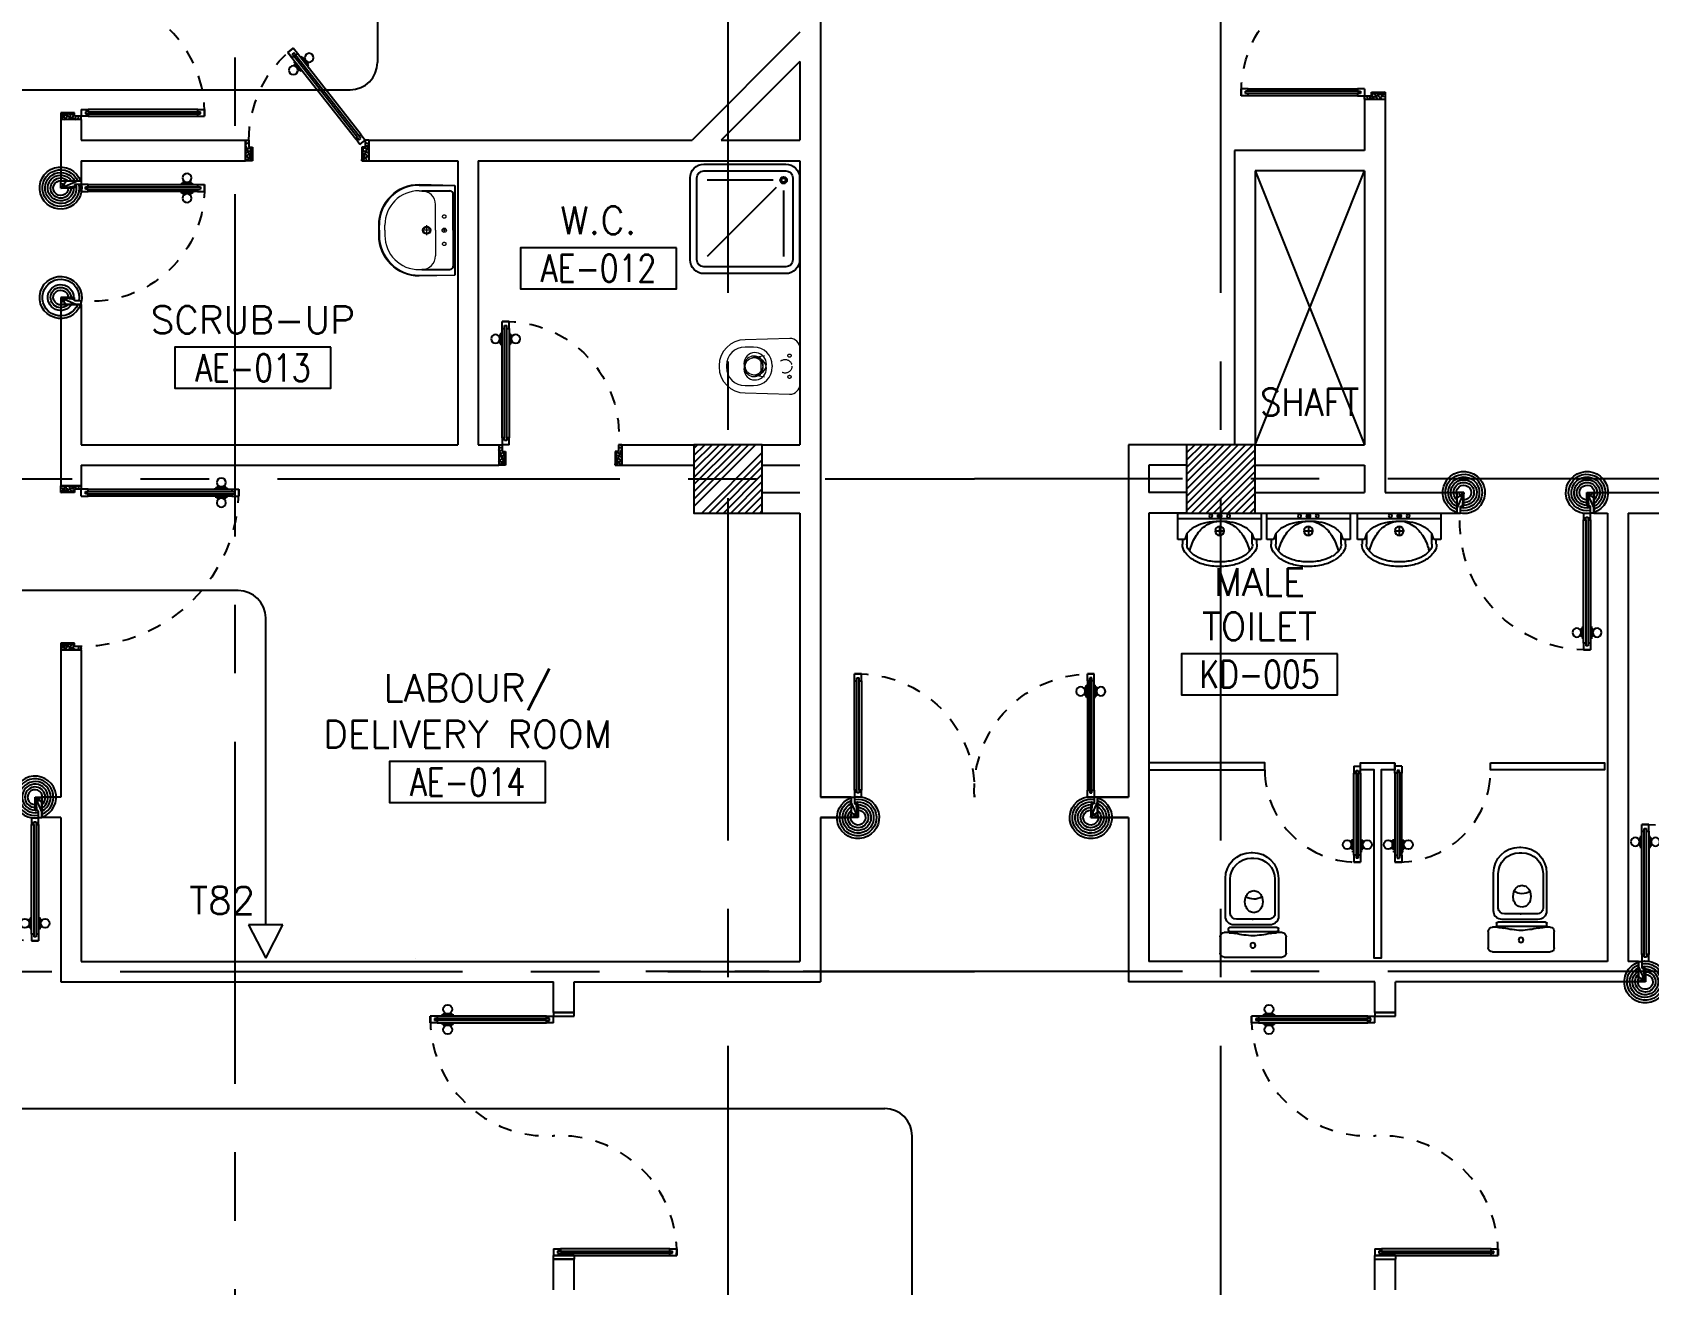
# Model space of a CAD drawing. Extents: x -1.4 to 90.6, y -12.3 to 78.9.
# Drawn here: x 61.51 to 73.32, y 45.17 to 54.32 of the extents above; entities that cross this region are included whole.
import ezdxf
from ezdxf.enums import TextEntityAlignment as Align

# ---------------------------------------------------------------- set-up
doc = ezdxf.new("R2010")
doc.units = 0
doc.header["$MEASUREMENT"] = 0
for name, pattern in [('CENTER', [2, 1.25, -0.25, 0.25, -0.25]), ('CENTERX2', [4, 2.5, -0.5, 0.5, -0.5]), ('DASHED', [0.75, 0.5, -0.25]), ('HIDDEN', [0.375, 0.25, -0.125]), ('HIDDEN2', [0.1875, 0.125, -0.0625])]:
    doc.linetypes.add(name, pattern=pattern)
doc.layers.get('0').update_dxf_attribs({"color": 11, "linetype": 'CONTINUOUS'})
for name, color, linetype in [('AXES', 11, 'CENTERX2'), ('AXES1', 11, 'CENTER'), ('COL', 11, 'CONTINUOUS'), ('DIM', 11, 'CONTINUOUS'), ('DOOR', 11, 'CONTINUOUS'), ('DOOR-DIM', 11, 'CONTINUOUS'), ('E-TEL', 4, 'CONTINUOUS'), ('E-TEXT', 2, 'CONTINUOUS'), ('E-WIRE', 4, 'CONTINUOUS'), ('FIX', 11, 'CONTINUOUS'), ('HAT', 11, 'CONTINUOUS'), ('PART', 11, 'CONTINUOUS'), ('RM-BOX', 11, 'CONTINUOUS'), ('RM-NAME', 11, 'CONTINUOUS'), ('RM-NO', 11, 'CONTINUOUS'), ('SHAFTS', 11, 'CONTINUOUS'), ('SUNI-FUR', 11, 'CONTINUOUS'), ('WALL', 11, 'CONTINUOUS')]:
    doc.layers.add(name, color=color, linetype=linetype)
doc.styles.add('ROMANS', font='ROMANS.shx', dxfattribs={"width": 0.6})
doc.styles.get("Standard").update_dxf_attribs({"font": 'TXT.shx'})

# ---------------------------------------------------------------- blocks, each defined once
blk = doc.blocks.new('RM1')
at = {"layer": 'RM-BOX'}
blk.add_lwpolyline([(570, -200), (-570, -200), (-570, -500), (570, -500)], close=True, dxfattribs=at)
at = {"layer": 'RM-NAME', "style": 'ROMANS'}
for tag, p in [('ROOMNAME1', (0, 324)), ('ROOMNAME2', (0, 0))]:
    blk.add_attdef(tag, text='', height=200, dxfattribs=at).set_placement(p, align=Align.MIDDLE)
at = {"layer": 'RM-NO', "style": 'ROMANS', "width": 0.8}
blk.add_attdef('ROOMNO', text='', height=200, dxfattribs=at).set_placement((0, -350), align=Align.MIDDLE)
blk = doc.blocks.new('A$C272A55A0')
at = {"layer": 'DOOR', "color": 0, "linetype": 'ByBlock'}
for p, q in [((0, 900), (0, 1050)), ((50, 1050), (0, 1050)), ((25, 950), (50, 950)), ((25, 900), (25, 950)), ((50, 950), (50, 1050)), ((1750, 950), (1750, 1050)), ((1750, 1050), (1800, 1050)), ((1775, 950), (1750, 950)), ((1775, 900), (1775, 950)), ((1800, 1050), (1800, 900)), ((0, 900), (25, 900)), ((75, 900), (25, 900)), ((25, 850), (25, 900)), ((42, 850), (25, 850)), ((58, 870), (42, 870)), ((42, 870), (42, 850)), ((58, 850), (58, 870)), ((75, 850), (58, 850)), ((75, 900), (75, 850)), ((1725, 900), (1775, 900)), ((1725, 900), (1725, 850)), ((1725, 850), (1742, 850)), ((1742, 870), (1758, 870)), ((1742, 850), (1742, 870)), ((1758, 870), (1758, 850)), ((1758, 850), (1775, 850)), ((1800, 900), (1775, 900)), ((1775, 850), (1775, 900)), ((1718, 160), (1709, 160)), ((1709, 95), (1709, 160)), ((1725, 173), (1718, 173)), ((1718, 173), (1718, 83)), ((1718, 95), (1718, 160)), ((1775, 173), (1782, 173)), ((1782, 173), (1782, 83)), ((1782, 160), (1791, 160)), ((1782, 95), (1782, 160)), ((1791, 95), (1791, 160)), ((25, 50), (42, 50)), ((25, 50), (25, 0)), ((25, 0), (75, 0)), ((75, 0), (25, 0)), ((42, 50), (42, 30)), ((42, 30), (58, 30)), ((58, 50), (75, 50)), ((58, 50), (58, 30)), ((75, 50), (75, 0)), ((1718, 95), (1709, 95)), ((1725, 83), (1718, 83)), ((1742, 50), (1725, 50)), ((1725, 50), (1725, 0)), ((1775, 0), (1725, 0)), ((1725, 0), (1775, 0)), ((1742, 50), (1742, 30)), ((1758, 30), (1742, 30)), ((1775, 50), (1758, 50)), ((1758, 50), (1758, 30)), ((1775, 83), (1782, 83)), ((1775, 50), (1775, 0)), ((1782, 95), (1791, 95))]:
    blk.add_line(p, q, dxfattribs=at)
at = {"layer": 'DOOR', "color": 9, "linetype": 'ByBlock'}
for p, q in [((50, 1050), (0, 1010)), ((50, 1050), (0, 937)), ((50, 1050), (37, 950)), ((1750, 1050), (1800, 1010)), ((1750, 1050), (1800, 937)), ((1750, 1050), (1763, 950))]:
    blk.add_line(p, q, dxfattribs=at)
at = {"layer": 'DOOR', "linetype": 'ByBlock'}
for p, q in [((25, 850), (25, 50)), ((42, 850), (42, 50)), ((58, 850), (58, 50)), ((75, 50), (75, 850)), ((1725, 50), (1725, 850)), ((1742, 850), (1742, 50)), ((1758, 850), (1758, 50)), ((1775, 850), (1775, 50))]:
    blk.add_line(p, q, dxfattribs=at)
at = {"layer": 'DOOR', "color": 0, "linetype": 'ByBlock'}
for centre in [(1676, 128), (1824, 128)]:
    blk.add_circle(centre, 32.4, dxfattribs=at)
at = {"layer": 'DOOR', "color": 9, "linetype": 'ByBlock'}
for centre, radius, start, end in [((50, 1050), 54.4, 203.2074, 270), ((50, 1050), 74.4, 227.7764, 270), ((50, 1050), 94.4, 238.0182, 270), ((50, 1050), 114, 244.0838, 257.3774), ((50, 1050), 34.4, 180, 270), ((50, 1050), 14.4, 180, 270), ((1750, 1050), 14.4, 270, 0), ((1750, 1050), 34.4, 270, 0), ((1750, 1050), 54.4, 270, 336.7926), ((1750, 1050), 74.4, 270, 312.2236), ((1750, 1050), 94.4, 270, 301.9818), ((1750, 1050), 114, 282.6226, 295.9162), ((50, 1050), 134, 248.1598, 259.28), ((50, 1050), 154, 251.1053, 256.2858), ((1750, 1050), 134, 280.72, 291.8402), ((1750, 1050), 154, 283.7142, 288.8947)]:
    blk.add_arc(centre, radius, start, end, dxfattribs=at)
at = {"layer": 'DOOR', "linetype": 'HIDDEN', "ltscale": 0.5}
for centre, start, end in [((50, 851), 268.3174, 3.2965), ((1750, 851), 176.7035, 271.6826)]:
    blk.add_arc(centre, 851, start, end, dxfattribs=at)
at = {"layer": 'WALL', "linetype": 'ByBlock'}
blk.add_line((1800, 900), (1800, 1050), dxfattribs=at)
blk = doc.blocks.new('COL50')
at = {"layer": 'COL'}
blk.add_lwpolyline([(-250, 250), (-250, -250), (250, -250), (250, 250)], close=True, dxfattribs=at)
blk = doc.blocks.new('*X66')
at = {"color": 0}
for p, q in [((193089, 55150), (193540, 55601)), ((193089, 55203), (193487, 55601)), ((193089, 55256), (193434, 55601)), ((193089, 55309), (193381, 55601)), ((193089, 55362), (193328, 55601)), ((193089, 55415), (193275, 55601)), ((193089, 55468), (193222, 55601)), ((193089, 55521), (193169, 55601)), ((193089, 55574), (193116, 55601)), ((193146, 55101), (193589, 55544)), ((193199, 55101), (193589, 55491)), ((193252, 55101), (193589, 55438)), ((193305, 55101), (193589, 55385)), ((193358, 55101), (193589, 55332)), ((193411, 55101), (193589, 55278)), ((193464, 55101), (193589, 55225)), ((193517, 55101), (193589, 55172)), ((193570, 55101), (193589, 55119))]:
    blk.add_line(p, q, dxfattribs=at)
blk = doc.blocks.new('*X51')
at = {"color": 0}
for p, q in [((84179, 55117), (84663, 55601)), ((84179, 55170), (84610, 55601)), ((84179, 55223), (84557, 55601)), ((84179, 55276), (84504, 55601)), ((84179, 55329), (84451, 55601)), ((84179, 55382), (84398, 55601)), ((84179, 55435), (84345, 55601)), ((84179, 55488), (84292, 55601)), ((84179, 55541), (84239, 55601)), ((84179, 55594), (84186, 55601)), ((84216, 55101), (84679, 55564)), ((84269, 55101), (84679, 55511)), ((84322, 55101), (84679, 55458)), ((84375, 55101), (84679, 55405)), ((84428, 55101), (84679, 55352)), ((84481, 55101), (84679, 55299)), ((84534, 55101), (84679, 55246)), ((84587, 55101), (84679, 55193)), ((84640, 55101), (84679, 55140))]:
    blk.add_line(p, q, dxfattribs=at)
blk = doc.blocks.new('DOOR90')
at = {"layer": 'DOOR', "color": 7, "linetype": 'ByBlock'}
for p, q in [((-150, 0), (0, 0)), ((-150, 0), (-150, -25)), ((0, -50), (-114, 0)), ((0, -50), (-40, 0)), ((0, -50), (0, 0)), ((-1000, -25), (-1050, -25)), ((-1050, -75), (-1050, -25)), ((-1050, -25), (-1050, -75)), ((-1000, -75), (-1050, -75)), ((-1000, -42), (-1020, -42)), ((-1020, -42), (-1020, -58)), ((-1000, -58), (-1020, -58)), ((-1000, -25), (-1000, -42)), ((-1000, -58), (-1000, -75)), ((-878, -18), (-968, -18)), ((-968, -25), (-968, -18)), ((-968, -75), (-968, -82)), ((-878, -82), (-968, -82)), ((-955, -9), (-890, -9)), ((-955, -18), (-955, -9)), ((-955, -18), (-890, -18)), ((-955, -82), (-890, -82)), ((-955, -82), (-955, -91)), ((-955, -91), (-890, -91)), ((-890, -18), (-890, -9)), ((-890, -82), (-890, -91)), ((-878, -25), (-878, -18)), ((-878, -75), (-878, -82)), ((-200, -25), (-150, -25)), ((-200, -42), (-200, -25)), ((-180, -42), (-200, -42)), ((-200, -58), (-180, -58)), ((-200, -75), (-200, -58)), ((-150, -75), (-200, -75)), ((-180, -58), (-180, -42)), ((-150, -25), (-100, -25)), ((-150, -75), (-150, -25)), ((-100, -25), (-100, -50)), ((0, -50), (-100, -37)), ((-100, -50), (0, -50)), ((-150, -875), (-100, -875)), ((-150, -900), (-150, -875)), ((-150, -900), (0, -900)), ((0, -900), (-150, -900)), ((0, -850), (-114, -900)), ((-100, -875), (-100, -850)), ((0, -850), (-100, -863)), ((-100, -850), (0, -850)), ((0, -850), (-40, -900)), ((0, -850), (0, -900))]:
    blk.add_line(p, q, dxfattribs=at)
at = {"layer": 'DOOR', "linetype": 'ByBlock'}
for p, q in [((-200, -25), (-1000, -25)), ((-200, -42), (-1000, -42)), ((-200, -58), (-1000, -58)), ((-1000, -75), (-200, -75))]:
    blk.add_line(p, q, dxfattribs=at)
at = {"layer": 'DOOR', "color": 7, "linetype": 'ByBlock'}
for centre in [(-923, 24), (-923, -124)]:
    blk.add_circle(centre, 32.4, dxfattribs=at)
for centre, radius, start, end in [((0, -50), 154, 161.1053, 166.2858), ((0, -50), 94.4, 148.0182, 180), ((0, -50), 134, 158.1598, 169.28), ((0, -50), 114, 154.0838, 167.3774), ((0, -50), 74.4, 137.7764, 180), ((0, -50), 54.4, 113.2074, 180), ((0, -50), 34.4, 90, 180), ((0, -50), 14.4, 90, 180), ((0, -850), 154, 193.7142, 198.8947), ((0, -850), 134, 190.72, 201.8402), ((0, -850), 94.4, 180, 211.9818), ((0, -850), 74.4, 180, 222.2236), ((0, -850), 54.4, 180, 246.7926), ((0, -850), 34.4, 180, 270), ((0, -850), 14.4, 180, 270)]:
    blk.add_arc(centre, radius, start, end, dxfattribs=at)
at = {"layer": 'DOOR', "linetype": 'HIDDEN', "ltscale": 0.5}
blk.add_arc((-222, -50), 828, 178.2701, 275.003, dxfattribs=at)
blk = doc.blocks.new('DOOR100')
at = {"layer": 'DOOR', "color": 7, "linetype": 'ByBlock'}
for p, q in [((-75, 1250), (-75, 1300)), ((-75, 1300), (-25, 1300)), ((-25, 1300), (-75, 1300)), ((-25, 1250), (-25, 1300)), ((-91, 1205), (-91, 1140)), ((-82, 1205), (-91, 1205)), ((-82, 1128), (-82, 1218)), ((-75, 1218), (-82, 1218)), ((-82, 1205), (-82, 1140)), ((-58, 1250), (-75, 1250)), ((-58, 1250), (-58, 1270)), ((-42, 1270), (-58, 1270)), ((-42, 1250), (-42, 1270)), ((-25, 1250), (-42, 1250)), ((-25, 1218), (-18, 1218)), ((-18, 1128), (-18, 1218)), ((-18, 1205), (-18, 1140)), ((-18, 1205), (-9, 1205)), ((-9, 1205), (-9, 1140)), ((-82, 1140), (-91, 1140)), ((-75, 1128), (-82, 1128)), ((-25, 1128), (-18, 1128)), ((-18, 1140), (-9, 1140)), ((-1200, 0), (-1200, 150)), ((-1200, 150), (-1175, 150)), ((-1200, 150), (-1200, 0)), ((-1175, 150), (-1175, 100)), ((-75, 200), (-58, 200)), ((-75, 150), (-75, 200)), ((-75, 150), (-25, 150)), ((-58, 200), (-58, 180)), ((-58, 180), (-42, 180)), ((-42, 200), (-25, 200)), ((-42, 180), (-42, 200)), ((-25, 200), (-25, 150)), ((0, 150), (-25, 150)), ((-25, 150), (-25, 100)), ((0, 0), (0, 150)), ((0, 150), (0, 0)), ((-1150, 0), (-1200, 114)), ((-1150, 0), (-1200, 40)), ((-1150, 0), (-1200, 0)), ((-1175, 100), (-1150, 100)), ((-1150, 0), (-1163, 100)), ((-1150, 100), (-1150, 0)), ((-50, 0), (0, 114)), ((-50, 100), (-50, 0)), ((-50, 0), (-37, 100)), ((-25, 100), (-50, 100)), ((-50, 0), (0, 40)), ((-50, 0), (0, 0))]:
    blk.add_line(p, q, dxfattribs=at)
at = {"layer": 'DOOR', "linetype": 'ByBlock'}
for p, q in [((-75, 1250), (-75, 200)), ((-58, 200), (-58, 1250)), ((-42, 200), (-42, 1250)), ((-25, 200), (-25, 1250))]:
    blk.add_line(p, q, dxfattribs=at)
at = {"layer": 'DOOR', "color": 7, "linetype": 'ByBlock'}
for centre in [(-124, 1173), (24, 1173)]:
    blk.add_circle(centre, 32.4, dxfattribs=at)
at = {"layer": 'DOOR', "linetype": 'HIDDEN', "ltscale": 0.5}
blk.add_arc((-25, 150), 1150, 90, 180, dxfattribs=at)
at = {"layer": 'DOOR', "color": 7, "linetype": 'ByBlock'}
for centre, radius, start, end in [((-1150, 0), 154, 103.7142, 108.8947), ((-1150, 0), 134, 100.72, 111.8402), ((-50, 0), 134, 68.1598, 79.28), ((-50, 0), 154, 71.1053, 76.2858), ((-1150, 0), 94.4, 90, 121.9818), ((-1150, 0), 74.4, 90, 132.2236), ((-1150, 0), 54.4, 90, 156.7926), ((-1150, 0), 34.4, 90, 180), ((-1150, 0), 14.4, 90, 180), ((-50, 0), 94.4, 58.0182, 90), ((-50, 0), 74.4, 47.7764, 90), ((-50, 0), 54.4, 23.2074, 90), ((-50, 0), 34.4, 0, 90), ((-50, 0), 14.4, 0, 90), ((-50, 0), 114, 64.0838, 77.3774)]:
    blk.add_arc(centre, radius, start, end, dxfattribs=at)
blk = doc.blocks.new('DOOR90C')
at = {"layer": 'DOOR', "color": 7, "linetype": 'ByBlock'}
for p, q in [((150, 900), (0, 900)), ((0, 900), (0, 875)), ((0, 875), (50, 875)), ((150, 850), (36, 900)), ((50, 875), (50, 850)), ((150, 850), (50, 863)), ((50, 850), (150, 850)), ((150, 850), (110, 900)), ((150, 850), (150, 900)), ((-641, 591), (-672, 552)), ((-672, 552), (-641, 591)), ((-602, 560), (-641, 591)), ((-633, 521), (-672, 552)), ((-638, 546), (-628, 559)), ((-622, 534), (-638, 546)), ((-633, 521), (-622, 534)), ((-613, 547), (-628, 559)), ((-613, 547), (-602, 560)), ((-607, 501), (-612, 495)), ((-541, 440), (-612, 495)), ((-602, 487), (-607, 480)), ((-607, 480), (-556, 440)), ((-602, 487), (-551, 447)), ((-577, 540), (-572, 546)), ((-501, 490), (-572, 546)), ((-562, 538), (-557, 545)), ((-562, 538), (-511, 498)), ((-557, 545), (-506, 505)), ((-511, 498), (-506, 505)), ((-506, 485), (-501, 490)), ((-551, 447), (-556, 440)), ((-537, 445), (-541, 440)), ((-29, 69), (-39, 56)), ((-39, 56), (0, 25)), ((-13, 57), (-29, 69)), ((-9, 95), (-19, 82)), ((-19, 82), (-3, 69)), ((-3, 69), (-13, 57)), ((31, 64), (-9, 95)), ((31, 64), (0, 25)), ((0, 0), (0, 25)), ((0, 25), (50, 25)), ((150, 50), (36, 0)), ((50, 50), (150, 50)), ((150, 50), (50, 37)), ((50, 25), (50, 50)), ((150, 50), (110, 0)), ((150, 50), (150, 0))]:
    blk.add_line(p, q, dxfattribs=at)
at = {"layer": 'DOOR', "linetype": 'ByBlock'}
for p, q in [((-641, 591), (-9, 95)), ((-39, 56), (-633, 521)), ((-29, 69), (-622, 534)), ((-19, 82), (-613, 547))]:
    blk.add_line(p, q, dxfattribs=at)
at = {"layer": 'DOOR', "color": 7, "linetype": 'ByBlock'}
for centre in [(-511, 551), (-602, 435)]:
    blk.add_circle(centre, 32.4, dxfattribs=at)
at = {"layer": 'DOOR', "linetype": 'HIDDEN', "ltscale": 0.5}
blk.add_arc((2, 7), 868, 90.1618, 137.7823, dxfattribs=at)
at = {"layer": 'DOOR', "color": 7, "linetype": 'ByBlock'}
for centre, radius, start, end in [((150, 850), 154, 161.1053, 166.2858), ((150, 850), 134, 158.1598, 169.28), ((150, 850), 94.4, 148.0182, 180), ((150, 850), 74.4, 137.7764, 180), ((150, 850), 54.4, 113.2074, 180), ((150, 850), 34.4, 90, 180), ((150, 850), 14.4, 90, 180), ((150, 50), 134, 190.72, 201.8402), ((150, 50), 114, 192.6226, 205.9162), ((150, 50), 94.4, 180, 211.9818), ((150, 50), 74.4, 180, 222.2236), ((150, 50), 54.4, 180, 246.7926), ((150, 50), 34.4, 180, 270), ((150, 50), 14.4, 180, 270)]:
    blk.add_arc(centre, radius, start, end, dxfattribs=at)
blk = doc.blocks.new('2')
at = {"layer": 'SUNI-FUR', "linetype": 'Continuous'}
for p, q in [((0.016, 0.724), (-0.003, 0.724)), ((0.014, 0.765), (0.004, 0.765)), ((-0.185, 0.576), (-0.185, 0.3)), ((-0.159, 0.57), (-0.159, 0.32)), ((-0.005, 0.487), (-0.029, 0.481)), ((0.019, 0.481), (-0.005, 0.487)), ((0.168, 0.32), (0.168, 0.57)), ((0.203, 0.3), (0.203, 0.576)), ((-0.065, 0.438), (-0.07, 0.406)), ((-0.07, 0.406), (-0.065, 0.375)), ((0.06, 0.406), (0.055, 0.438)), ((0.057, 0.377), (0.06, 0.406)), ((-0.122, 0.237), (0.009, 0.237)), ((-0.113, 0.279), (0.008, 0.279)), ((-0.029, 0.331), (-0.005, 0.326)), ((-0.005, 0.326), (0.019, 0.331)), ((0.001, 0.279), (0.123, 0.279)), ((0.008, 0.279), (0.001, 0.279)), ((0.009, 0.237), (0.14, 0.237)), ((-0.241, 0.03), (-0.241, 0.15)), ((-0.211, 0.18), (-0.17, 0.18)), ((-0.186, 0.199), (-0.186, 0.208)), ((-0.176, 0.218), (0.172, 0.218)), ((0.172, 0.189), (-0.176, 0.189)), ((0.174, 0.18), (0.211, 0.18)), ((0.174, 0.18), (0.174, 0.18)), ((0.182, 0.208), (0.182, 0.199)), ((0.241, 0.15), (0.241, 0.03)), ((0.211, 0), (-0.211, 0))]:
    blk.add_line(p, q, dxfattribs=at)
blk.add_circle((0.002, 0.087), 0.0184, dxfattribs=at)
for centre, radius, start, end in [((0.004, 0.576), 0.189, 90, 180), ((-0.005, 0.57), 0.154, 90, 180), ((0.014, 0.576), 0.189, 0, 90), ((0.014, 0.57), 0.154, 0, 90), ((0.002, 0.421), 0.0682, 117.1532, 141.0758), ((-0.012, 0.421), 0.0682, 38.9242, 62.8468), ((0.013, 0.412), 0.082, 141.0758, 161.504), ((0.013, 0.401), 0.082, 198.496, 218.9242), ((-0.007, 0.537), 0.112, 239.4234, 302.9162), ((-0.023, 0.412), 0.082, 18.496, 38.9242), ((-0.029, 0.406), 0.0901, 321.0758, 341.504), ((-0.122, 0.3), 0.063, 180, 270), ((-0.116, 0.322), 0.0432, 183.5129, 273.5129), ((0.002, 0.392), 0.0682, 218.9242, 242.8468), ((-0.012, 0.392), 0.0682, 297.1532, 321.0758), ((0.125, 0.322), 0.0432, 266.4871, 356.4871), ((0.14, 0.3), 0.063, 270, 0), ((-0.211, 0.15), 0.03, 90, 180), ((-0.176, 0.208), 0.01, 90, 180), ((-0.176, 0.199), 0.01, 180, 270), ((-0.201, -0.252), 0.433, 79.7535, 85.8109), ((0.075, 1.126), 0.973, 258.1938, 265.7347), ((-0.07, 1.126), 0.973, 274.2653, 281.8062), ((0.206, -0.252), 0.433, 94.1891, 100.2465), ((0.172, 0.208), 0.01, 0, 90), ((0.172, 0.199), 0.01, 270, 0), ((0.211, 0.15), 0.03, 0, 90), ((-0.211, 0.03), 0.03, 180, 270), ((0.211, 0.03), 0.03, 270, 0)]:
    blk.add_arc(centre, radius, start, end, dxfattribs=at)
blk = doc.blocks.new('LAV1')
at = {"layer": 'FIX', "linetype": 'ByBlock'}
blk.add_line((-328, -25), (328, -25), dxfattribs=at)
at = {"layer": 'FIX', "linetype": 'Continuous', "lineweight": 20}
for p, q in [((-328, -285), (-328, -25)), ((328, -285), (328, -25)), ((0, -165), (-187, -165)), ((0, -165), (187, -165)), ((-288, -285), (-288, -265)), ((287, -285), (287, -265)), ((0, -535), (-38, -535)), ((0, -575), (-38, -575)), ((0, -535), (38, -535)), ((0, -575), (38, -575))]:
    blk.add_line(p, q, dxfattribs=at)
at = {"layer": 'FIX', "linetype": 'ByBlock', "ltscale": 0.3}
for p, q in [((-288, -265), (-288, -60)), ((0, -35), (-262, -35)), ((0, -35), (262, -35)), ((287, -265), (287, -60))]:
    blk.add_line(p, q, dxfattribs=at)
at = {"layer": 'FIX', "lineweight": 20}
for p, q in [((-16, -101), (15, -101)), ((0, -85), (0, -116))]:
    blk.add_line(p, q, dxfattribs=at)
at = {"layer": 'FIX', "linetype": 'DASHED', "lineweight": 20, "ltscale": 0.04}
for p, q in [((-36, -230), (37, -230)), ((0, -194), (0, -266))]:
    blk.add_line(p, q, dxfattribs=at)
at = {"layer": 'FIX', "linetype": 'Continuous', "lineweight": 20}
blk.add_lwpolyline([(295, -25), (0, -25), (-328, -25), (-334, -285, 0.414214), (-38, -582), (0, -582), (38, -582, 0.414214), (334, -285), (328, -25), (0, -25)], format="xyb", dxfattribs=at)
at = {"layer": 'FIX', "linetype": 'HIDDEN', "lineweight": 20, "ltscale": 0.05}
for centre in [(-100, -101), (100, -101)]:
    blk.add_circle(centre, 12.4, dxfattribs=at)
at = {"layer": 'FIX', "lineweight": 20}
for centre, radius in [((0, -101), 15.5), ((0, -230), 29.5), ((0, -230), 22.5)]:
    blk.add_circle(centre, radius, dxfattribs=at)
at = {"layer": 'FIX', "linetype": 'ByBlock', "ltscale": 0.3}
for centre, start, end in [((-262, -60), 90, 180), ((262, -60), 0, 90)]:
    blk.add_arc(centre, 25, start, end, dxfattribs=at)
at = {"layer": 'FIX', "linetype": 'Continuous', "lineweight": 20}
for centre, radius, start, end in [((-187, -265), 100, 90, 180), ((187, -265), 100, 0, 90), ((-38, -285), 290, 180, 270), ((-38, -285), 250, 180, 270), ((38, -285), 290, 270, 0), ((38, -285), 250, 270, 0)]:
    blk.add_arc(centre, radius, start, end, dxfattribs=at)
blk = doc.blocks.new('WC1')
at = {"layer": 'FIX', "lineweight": 20}
for p, q in [((35, 204), (-293, 194)), ((-230, 141), (-293, 141)), ((108, 0), (108, 131)), ((-482, 5), (-482, -5)), ((-429, 5), (-429, -5)), ((-289, 24), (-295, 0)), ((-295, 0), (-289, -24)), ((-150, 76), (-245, 60)), ((-94, 5), (-94, -5)), ((108, -131), (108, 0)), ((-245, -60), (-150, -76)), ((-293, -141), (-230, -141)), ((-293, -194), (35, -204)), ((32, -204), (35, -204))]:
    blk.add_line(p, q, dxfattribs=at)
at = {"layer": 'FIX', "linetype": 'Continuous', "lineweight": 20}
blk.add_line((-175, -47), (-175, 45), dxfattribs=at)
at = {"layer": 'FIX', "linetype": 'HIDDEN2', "lineweight": 20, "ltscale": 0.3}
blk.add_circle((0, 0), 49.8, dxfattribs=at)
at = {"layer": 'FIX', "linetype": 'HIDDEN', "lineweight": 20, "ltscale": 0.05}
for centre in [(32, 78), (32, -77)]:
    blk.add_circle(centre, 11.6, dxfattribs=at)
at = {"layer": 'FIX', "lineweight": 20}
for centre, radius, start, end in [((-293, 5), 189, 90, 180), ((-293, 5), 136, 90, 180), ((-230, 5), 136, 360, 90), ((35, 131), 73, 360, 90), ((-228, -7), 68.2, 128.9242, 152.8468), ((-219, -18), 82, 108.496, 128.9242), ((-293, -5), 189, 180, 270), ((-293, -5), 136, 180, 270), ((-228, 7), 68.2, 207.1532, 231.0758), ((-219, 18), 82, 231.0758, 251.504), ((-230, -5), 136, 270, 0), ((35, -131), 73, 270, 0)]:
    blk.add_arc(centre, radius, start, end, dxfattribs=at)
at = {"layer": 'FIX', "linetype": 'Continuous', "lineweight": 20}
for centre, start, end in [((-198, 46), 357.6662, 91.6121), ((-197, -46), 268.3879, 2.3338)]:
    blk.add_arc(centre, 22.3, start, end, dxfattribs=at)
blk = doc.blocks.new('A$C24ED45A6')
at = {"layer": 'DOOR', "color": 0, "linetype": 'ByBlock'}
for p, q in [((918, 978), (918, 1068)), ((925, 1068), (918, 1068)), ((925, 1100), (925, 1150)), ((925, 1150), (975, 1150)), ((975, 1150), (925, 1150)), ((942, 1100), (925, 1100)), ((942, 1100), (942, 1120)), ((958, 1120), (942, 1120)), ((958, 1100), (958, 1120)), ((975, 1100), (958, 1100)), ((975, 1100), (975, 1150)), ((975, 1068), (982, 1068)), ((982, 978), (982, 1068)), ((909, 1055), (909, 990)), ((918, 1055), (909, 1055)), ((918, 990), (909, 990)), ((918, 1055), (918, 990)), ((925, 978), (918, 978)), ((975, 978), (982, 978)), ((982, 1055), (982, 990)), ((982, 1055), (991, 1055)), ((982, 990), (991, 990)), ((991, 1055), (991, 990)), ((0, 0), (0, 150)), ((0, 150), (25, 150)), ((25, 150), (25, 100)), ((925, 150), (925, 200)), ((925, 200), (942, 200)), ((925, 150), (975, 150)), ((942, 200), (942, 180)), ((942, 180), (958, 180)), ((958, 180), (958, 200)), ((958, 200), (975, 200)), ((975, 200), (975, 150)), ((1000, 150), (975, 150)), ((975, 150), (975, 100)), ((1000, 150), (1000, 0)), ((50, 0), (0, 0)), ((25, 100), (50, 100)), ((50, 100), (50, 0)), ((975, 100), (950, 100)), ((950, 100), (950, 0)), ((950, 0), (1000, 0))]:
    blk.add_line(p, q, dxfattribs=at)
at = {"layer": 'DOOR', "linetype": 'ByBlock'}
for p, q in [((925, 1100), (925, 200)), ((942, 200), (942, 1100)), ((958, 200), (958, 1100)), ((975, 200), (975, 1100))]:
    blk.add_line(p, q, dxfattribs=at)
at = {"layer": 'DOOR', "color": 9, "linetype": 'ByBlock'}
for p, q in [((50, 0), (0, 114)), ((50, 0), (0, 40)), ((50, 0), (37, 100)), ((950, 0), (1000, 114)), ((950, 0), (963, 100)), ((950, 0), (1000, 40))]:
    blk.add_line(p, q, dxfattribs=at)
at = {"layer": 'DOOR', "color": 0, "linetype": 'ByBlock'}
for centre in [(876, 1023), (1024, 1023)]:
    blk.add_circle(centre, 32.4, dxfattribs=at)
at = {"layer": 'DOOR', "linetype": 'HIDDEN', "ltscale": 0.5}
blk.add_arc((950, 222), 928, 88.456, 184.4816, dxfattribs=at)
at = {"layer": 'DOOR', "color": 9, "linetype": 'ByBlock'}
for centre, radius, start, end in [((50, 0), 154, 103.7142, 108.8947), ((50, 0), 134, 100.72, 111.8402), ((950, 0), 134, 68.1598, 79.28), ((950, 0), 154, 71.1053, 76.2858), ((50, 0), 114, 102.6226, 115.9162), ((50, 0), 94.4, 90, 121.9818), ((50, 0), 74.4, 90, 132.2236), ((50, 0), 54.4, 90, 156.7926), ((50, 0), 34.4, 90, 180), ((50, 0), 14.4, 90, 180), ((950, 0), 94.4, 58.0182, 90), ((950, 0), 74.4, 47.7764, 90), ((950, 0), 54.4, 23.2074, 90), ((950, 0), 34.4, 0, 90), ((950, 0), 14.4, 0, 90), ((950, 0), 114, 64.0838, 77.3774)]:
    blk.add_arc(centre, radius, start, end, dxfattribs=at)
at = {"layer": 'WALL'}
blk.add_line((1000, 0), (1000, 150), dxfattribs=at)
blk = doc.blocks.new('fe-door')
at = {"layer": 'DOOR', "color": 0, "linetype": 'ByBlock'}
for p, q in [((-900, 1775), (-900, 1725)), ((-900, 1725), (-900, 1775)), ((-850, 1775), (-900, 1775)), ((-850, 1775), (-850, 1758)), ((-818, 1775), (-818, 1782)), ((-728, 1782), (-818, 1782)), ((-805, 1782), (-805, 1791)), ((-805, 1791), (-740, 1791)), ((-805, 1782), (-740, 1782)), ((-740, 1782), (-740, 1791)), ((-728, 1775), (-728, 1782)), ((-50, 1758), (-50, 1775)), ((-50, 1775), (0, 1775)), ((150, 1800), (0, 1800)), ((0, 1800), (0, 1775)), ((0, 1725), (0, 1775)), ((0, 1775), (150, 1775)), ((150, 1775), (150, 1800)), ((-850, 1725), (-900, 1725)), ((-870, 1758), (-870, 1742)), ((-850, 1758), (-870, 1758)), ((-850, 1742), (-870, 1742)), ((-850, 1742), (-850, 1725)), ((-818, 1725), (-818, 1718)), ((-728, 1718), (-818, 1718)), ((-805, 1718), (-805, 1709)), ((-805, 1718), (-740, 1718)), ((-805, 1709), (-740, 1709)), ((-740, 1718), (-740, 1709)), ((-728, 1725), (-728, 1718)), ((-30, 1758), (-50, 1758)), ((-50, 1725), (-50, 1742)), ((-50, 1742), (-30, 1742)), ((0, 1725), (-50, 1725)), ((-30, 1742), (-30, 1758)), ((0, 75), (0, 25)), ((0, 75), (50, 75)), ((0, 0), (0, 25)), ((0, 25), (50, 25)), ((150, 25), (0, 25)), ((0, 0), (150, 0)), ((30, 58), (30, 42)), ((50, 58), (30, 58)), ((30, 42), (50, 42)), ((50, 75), (50, 58)), ((50, 42), (50, 25)), ((150, 25), (150, 0)), ((850, 58), (850, 75)), ((850, 75), (900, 75)), ((850, 58), (870, 58)), ((850, 25), (850, 42)), ((850, 42), (870, 42)), ((850, 25), (900, 25)), ((870, 42), (870, 58)), ((900, 25), (900, 75)), ((900, 75), (900, 25))]:
    blk.add_line(p, q, dxfattribs=at)
at = {"layer": 'DOOR', "linetype": 'ByBlock'}
for p, q in [((-50, 1775), (-850, 1775)), ((-50, 1758), (-850, 1758)), ((-50, 1742), (-850, 1742)), ((-850, 1725), (-50, 1725)), ((850, 75), (50, 75)), ((50, 58), (850, 58)), ((50, 42), (850, 42)), ((50, 25), (850, 25))]:
    blk.add_line(p, q, dxfattribs=at)
at = {"layer": 'DOOR', "color": 0, "linetype": 'ByBlock'}
for centre in [(-773, 1824), (-773, 1676)]:
    blk.add_circle(centre, 32.4, dxfattribs=at)
at = {"layer": 'DOOR', "linetype": 'HIDDEN', "ltscale": 0.5}
for centre, start, end in [((-49, 1750), 178.3174, 273.2965), ((49, 50), 358.3174, 93.2965)]:
    blk.add_arc(centre, 851, start, end, dxfattribs=at)
at = {"layer": 'WALL'}
for p, q in [((0, 1800), (150, 1800)), ((0, 0), (150, 0))]:
    blk.add_line(p, q, dxfattribs=at)
at = {"layer": 'WALL', "linetype": 'ByBlock'}
blk.add_line((0, 1800), (150, 1800), dxfattribs=at)
blk = doc.blocks.new('3')
at = {"layer": 'SUNI-FUR', "linetype": 'Continuous'}
for p, q in [((-0.304, 0), (-0.304, -0.192)), ((0.304, 0), (-0.304, 0)), ((0.304, -0.192), (0.304, 0)), ((0.304, -0.039), (-0.304, -0.039)), ((0.016, -0.021), (-0.015, -0.021)), ((0, -0.005), (0, -0.037)), ((0, -0.098), (0, -0.162)), ((-0.304, -0.192), (-0.254, -0.192)), ((-0.271, -0.228), (-0.271, -0.192)), ((-0.254, -0.192), (-0.239, -0.15)), ((-0.239, -0.228), (-0.239, -0.15)), ((0.032, -0.13), (-0.032, -0.13)), ((0.239, -0.15), (0.254, -0.192)), ((0.239, -0.15), (0.239, -0.228)), ((0.254, -0.192), (0.304, -0.192)), ((0.271, -0.192), (0.271, -0.228))]:
    blk.add_line(p, q, dxfattribs=at)
for centre, radius in [((-0.065, -0.021), 0.0124), ((0, -0.13), 0.0325), ((0, -0.021), 0.0155), ((0.065, -0.021), 0.0124)]:
    blk.add_circle(centre, radius, dxfattribs=at)
for centre, radius, start, end in [((-0.085, -0.267), 0.193, 117.0377, 142.6695), ((-0.028, -0.365), 0.307, 103.0865, 118.1878), ((0.054, -0.312), 0.27, 118.7422, 143.0578), ((-0.008, -0.528), 0.47, 89.0532, 100.9895), ((-0.012, -0.189), 0.13, 84.8536, 119.4454), ((0, -0.527), 0.469, 78.0637, 90), ((0.003, -0.228), 0.168, 61.4441, 91.1678), ((-0.04, -0.297), 0.25, 35.9608, 60.2764), ((0.034, -0.367), 0.306, 62.9623, 78.0637), ((0.085, -0.267), 0.193, 37.3305, 62.9623), ((-0.191, -0.235), 0.0807, 174.5539, 214.673), ((-0.187, -0.234), 0.0525, 173.0893, 213.2084), ((0.104, -0.343), 0.328, 144.0392, 163.2739), ((-0.104, -0.343), 0.328, 16.7261, 35.9608), ((0.171, -0.228), 0.068, 325.327, 0), ((0.171, -0.228), 0.101, 325.327, 0), ((-0.083, -0.16), 0.212, 214.673, 239.0867), ((-0.083, -0.16), 0.18, 214.673, 239.0867), ((0.204, -0.373), 0.433, 163.2739, 167.375), ((-0.035, -0.081), 0.305, 239.0867, 256.0699), ((-0.035, -0.081), 0.272, 239.0867, 256.0699), ((0, 0.062), 0.419, 256.0699, 270), ((0, 0.062), 0.419, 270, 283.9301), ((0.035, -0.081), 0.272, 283.9301, 300.9133), ((0.035, -0.081), 0.305, 283.9301, 300.9133), ((0.089, -0.171), 0.167, 300.9133, 325.327), ((0.089, -0.171), 0.2, 300.9133, 325.327), ((-0.204, -0.373), 0.433, 12.7359, 16.7261), ((0, 0.062), 0.452, 256.0699, 270), ((0, 0.062), 0.452, 270, 283.9301)]:
    blk.add_arc(centre, radius, start, end, dxfattribs=at)

msp = doc.modelspace()

# ---------------------------------------------------------------- linework, layer by layer
at = {"layer": 'AXES'}
for p, q in [((66.5914, -11.5849), (66.5914, 78.2497)), ((70.1914, -11.5849), (70.1914, 78.2497)), ((62.9914, 6.6365), (62.9914, 65.2065)), ((-0.7, 51.0565), (68.3914, 51.0565)), ((89.9111, 51.0565), (68.3914, 51.0565)), ((10.1514, 47.4565), (68.3914, 47.4565)), ((89.9111, 47.4565), (68.3914, 47.4565))]:
    msp.add_line(p, q, dxfattribs=at)
at = {"layer": 'AXES1'}
msp.add_line((68.3914, 47.4565), (65.9914, 47.4565), dxfattribs=at)
at = {"layer": 'DOOR', "linetype": 'ByBlock'}
for p, q in [((71.1628, 48.9565), (71.1628, 48.9065)), ((71.1628, 48.9565), (71.2128, 48.9565)), ((71.1628, 48.3065), (71.1628, 48.9065)), ((71.1628, 48.9065), (71.1798, 48.9065)), ((71.1798, 48.9065), (71.1798, 48.9265)), ((71.1798, 48.9265), (71.1958, 48.9265)), ((71.1798, 48.9065), (71.1798, 48.3065)), ((71.1958, 48.9265), (71.1958, 48.9065)), ((71.1958, 48.9065), (71.1958, 48.3065)), ((71.1958, 48.9065), (71.2128, 48.9065)), ((71.2128, 48.9065), (71.2128, 48.9565)), ((71.2128, 48.9065), (71.2128, 48.3065)), ((71.4628, 48.9065), (71.4628, 48.9565)), ((71.5128, 48.9565), (71.4628, 48.9565)), ((71.4628, 48.9065), (71.4628, 48.3065)), ((71.4798, 48.9065), (71.4628, 48.9065)), ((71.4798, 48.9265), (71.4798, 48.9065)), ((71.4958, 48.9265), (71.4798, 48.9265)), ((71.4798, 48.9065), (71.4798, 48.3065)), ((71.4958, 48.9065), (71.4958, 48.9265)), ((71.4958, 48.9065), (71.4958, 48.3065)), ((71.5128, 48.9065), (71.4958, 48.9065)), ((71.5128, 48.9565), (71.5128, 48.9065)), ((71.5128, 48.3065), (71.5128, 48.9065)), ((71.1556, 48.4163), (71.1466, 48.4163)), ((71.1466, 48.3515), (71.1466, 48.4163)), ((71.1556, 48.3515), (71.1556, 48.4163)), ((71.22, 48.4163), (71.229, 48.4163)), ((71.22, 48.3515), (71.22, 48.4163)), ((71.229, 48.3515), (71.229, 48.4163)), ((71.4556, 48.4163), (71.4466, 48.4163)), ((71.4466, 48.3515), (71.4466, 48.4163)), ((71.4556, 48.3515), (71.4556, 48.4163)), ((71.52, 48.4163), (71.529, 48.4163)), ((71.52, 48.3515), (71.52, 48.4163)), ((71.529, 48.3515), (71.529, 48.4163)), ((71.1556, 48.3515), (71.1466, 48.3515)), ((71.1628, 48.3389), (71.1556, 48.3389)), ((71.1556, 48.3289), (71.1556, 48.3389)), ((71.1628, 48.3289), (71.1556, 48.3289)), ((71.1798, 48.3065), (71.1628, 48.3065)), ((71.1628, 48.3065), (71.1628, 48.2565)), ((71.1798, 48.3065), (71.1798, 48.2865)), ((71.2128, 48.3065), (71.1958, 48.3065)), ((71.1958, 48.3065), (71.1958, 48.2865)), ((71.2128, 48.3389), (71.22, 48.3389)), ((71.2128, 48.3289), (71.22, 48.3289)), ((71.2128, 48.3065), (71.2128, 48.2565)), ((71.22, 48.3515), (71.229, 48.3515)), ((71.22, 48.3289), (71.22, 48.3389)), ((71.4556, 48.3515), (71.4466, 48.3515)), ((71.4628, 48.3389), (71.4556, 48.3389)), ((71.4556, 48.3289), (71.4556, 48.3389)), ((71.4628, 48.3289), (71.4556, 48.3289)), ((71.4628, 48.3065), (71.4798, 48.3065)), ((71.4628, 48.3065), (71.4628, 48.2565)), ((71.4798, 48.3065), (71.4798, 48.2865)), ((71.4958, 48.3065), (71.5128, 48.3065)), ((71.4958, 48.3065), (71.4958, 48.2865)), ((71.5128, 48.3389), (71.52, 48.3389)), ((71.5128, 48.3289), (71.52, 48.3289)), ((71.5128, 48.3065), (71.5128, 48.2565)), ((71.52, 48.3515), (71.529, 48.3515)), ((71.52, 48.3289), (71.52, 48.3389)), ((71.4628, 48.2565), (71.5128, 48.2565)), ((71.5128, 48.2565), (71.4628, 48.2565)), ((71.4798, 48.2865), (71.4958, 48.2865))]:
    msp.add_line(p, q, dxfattribs=at)
at = {"layer": 'DOOR', "color": 97, "linetype": 'ByBlock'}
for p, q in [((71.2128, 48.2565), (71.1628, 48.2565)), ((71.1628, 48.2565), (71.2128, 48.2565)), ((71.1958, 48.2865), (71.1798, 48.2865))]:
    msp.add_line(p, q, dxfattribs=at)
at = {"layer": 'DOOR', "linetype": 'ByBlock'}
for centre in [(71.1143, 48.3839), (71.2614, 48.3839), (71.4143, 48.3839), (71.5614, 48.3839)]:
    msp.add_circle(centre, 0.0324, dxfattribs=at)
at = {"layer": 'DOOR', "linetype": 'HIDDEN', "ltscale": 0.5}
for centre, start, end in [((71.1878, 48.9311), 179.96077, 272.12255), ((71.4878, 48.9311), 267.87745, 0.03923)]:
    msp.add_arc(centre, 0.675, start, end, dxfattribs=at)
at = {"layer": 'E-TEL', "color": 4}
for p, q in [((63.3399, 47.7976), (63.0874, 47.7976)), ((63.0874, 47.7976), (63.2136, 47.5554)), ((63.2136, 47.5554), (63.3399, 47.7976)), ((64.3089, 47.5554), (64.3089, 47.5554))]:
    msp.add_line(p, q, dxfattribs=at)
at = {"layer": 'E-WIRE', "color": 4}
for p, q in [((64.03, 55.9379), (64.03, 54.0997)), ((61.0561, 53.8997), (63.83, 53.8997)), ((63.0136, 50.2404), (61.0201, 50.2404)), ((63.2136, 47.7976), (63.2136, 50.0404)), ((60.1366, 46.4552), (67.7365, 46.4552)), ((67.9365, 32.9694), (67.9365, 46.2552))]:
    msp.add_line(p, q, dxfattribs=at)
for centre, start, end in [((63.83, 54.0997), 270, 0), ((63.0136, 50.0404), 0, 90), ((67.7365, 46.2552), 0, 90)]:
    msp.add_arc(centre, 0.2, start, end, dxfattribs=at)
at = {"layer": 'FIX'}
for p, q in [((66.9218, 53.2389), (66.4394, 53.2389)), ((66.9437, 53.1858), (66.4394, 52.6815)), ((66.9968, 53.1639), (66.9968, 52.6815))]:
    msp.add_line(p, q, dxfattribs=at)
for points in [[(67.0144, 52.5565), (66.4144, 52.5565, -0.4142136), (66.3144, 52.6565), (66.3144, 53.2565, -0.4142136), (66.4144, 53.3565), (67.0144, 53.3565, -0.4142136), (67.1144, 53.2565), (67.1144, 52.6565, -0.4142136)], [(67.0144, 52.6065), (66.4144, 52.6065, -0.4142136), (66.3644, 52.6565), (66.3644, 53.2565, -0.4142136), (66.4144, 53.3065), (67.0144, 53.3065, -0.4142136), (67.0644, 53.2565), (67.0644, 52.6565, -0.4142136)]]:
    msp.add_lwpolyline(points, format="xyb", close=True, dxfattribs=at)
for radius in [0.025, 0.015]:
    msp.add_circle((66.9968, 53.2389), radius, dxfattribs=at)
at = {"layer": 'PART'}
msp.add_line((71.4628, 48.9315), (71.4628, 48.9815), dxfattribs=at)
for points in [[(69.6664, 48.9315), (70.5128, 48.9311), (70.5128, 48.9815), (69.6664, 48.9815)], [(71.4628, 48.9815), (71.4628, 48.9315), (71.3628, 48.9315), (71.3628, 47.5545), (71.3128, 47.5545), (71.3128, 48.9315), (71.2128, 48.9315), (71.2128, 48.9815), (71.4628, 48.9815)]]:
    msp.add_lwpolyline(points, dxfattribs=at)
msp.add_lwpolyline([(72.1628, 48.9815), (72.9934, 48.9815), (72.9934, 48.9315), (72.1628, 48.9311)], close=True, dxfattribs=at)
at = {"layer": 'SHAFTS'}
for p, q in [((70.4414, 51.3065), (71.2414, 53.3065)), ((70.4414, 53.3065), (71.2414, 51.3065))]:
    msp.add_line(p, q, dxfattribs=at)
at = {"layer": 'WALL'}
for p, q in [((67.2664, 64.7815), (67.2664, 48.7315)), ((67.2664, 64.7815), (67.2664, 48.7315)), ((67.2664, 64.7815), (67.2664, 48.7315)), ((67.2664, 64.4256), (67.2664, 48.7315)), ((67.1164, 54.3194), (66.3286, 53.5315)), ((67.1164, 54.1073), (66.5407, 53.5315)), ((67.1164, 54.1073), (67.1164, 53.5315)), ((71.2414, 53.8315), (71.3914, 53.8315)), ((71.2414, 53.8315), (71.2414, 53.4565)), ((71.3914, 53.8315), (71.3914, 50.9565)), ((61.7164, 53.6815), (61.7164, 53.2315)), ((61.8664, 53.6815), (61.7164, 53.6815)), ((61.8664, 53.6815), (61.8664, 53.5315)), ((61.8664, 53.5315), (63.0664, 53.5315)), ((63.0664, 53.5315), (63.0664, 53.3815)), ((63.9664, 53.5315), (66.3286, 53.5315)), ((63.9664, 53.5315), (63.9664, 53.3815)), ((66.5407, 53.5315), (67.1164, 53.5315)), ((61.8664, 53.3815), (63.0664, 53.3815)), ((61.8664, 53.3815), (61.8664, 53.2315)), ((63.9664, 53.3815), (64.6164, 53.3815)), ((64.6164, 53.3815), (64.6164, 51.3065)), ((64.7664, 53.3815), (64.7664, 51.3065)), ((64.7664, 53.3815), (67.1164, 53.3815)), ((66.6299, 53.3815), (67.1164, 53.3815)), ((67.1164, 53.3815), (67.1164, 51.3065)), ((67.1164, 53.3815), (67.1164, 51.3065)), ((67.1164, 53.3815), (67.1164, 51.3065)), ((67.1164, 53.3815), (67.1164, 51.3065)), ((70.2914, 53.4565), (70.2914, 51.3065)), ((71.2414, 53.4565), (70.2914, 53.4565)), ((70.7914, 53.4565), (70.2914, 53.4565)), ((70.2914, 53.4565), (70.2914, 51.3065)), ((70.4414, 53.3065), (70.4414, 51.3065)), ((71.2414, 53.3065), (70.4414, 53.3065)), ((70.4414, 53.3065), (70.4414, 51.3065)), ((70.7914, 53.3065), (70.4414, 53.3065)), ((71.2414, 53.3065), (71.2414, 51.3065)), ((61.8664, 53.2315), (61.7164, 53.2315)), ((61.7164, 52.3315), (61.7164, 51.0065)), ((61.8664, 52.3315), (61.7164, 52.3315)), ((61.8664, 52.3315), (61.8664, 51.3065)), ((61.8664, 51.3065), (64.6164, 51.3065)), ((64.7664, 51.3065), (64.9164, 51.3065)), ((64.9164, 51.3065), (64.9164, 51.1565)), ((64.9164, 51.3065), (64.9164, 51.1565)), ((65.8164, 51.3065), (65.8164, 51.1565)), ((65.8164, 51.3065), (65.8164, 51.1565)), ((65.8164, 51.3065), (66.3414, 51.3065)), ((65.9914, 51.3065), (66.3414, 51.3065)), ((66.8414, 51.3065), (67.1164, 51.3065)), ((66.8414, 51.3065), (67.1164, 51.3065)), ((66.8414, 51.3065), (67.1164, 51.3065)), ((66.8414, 51.3065), (67.1164, 51.3065)), ((69.5164, 51.3065), (69.5164, 48.7315)), ((69.5164, 51.3065), (69.5164, 48.7315)), ((69.9414, 51.3065), (69.5164, 51.3065)), ((69.9414, 51.3065), (69.5164, 51.3065)), ((69.9414, 51.3065), (69.5164, 51.3065)), ((70.4414, 51.3065), (71.2414, 51.3065)), ((70.4414, 51.3065), (70.7914, 51.3065)), ((61.8664, 51.1565), (64.9164, 51.1565)), ((61.8664, 51.1565), (61.8664, 51.0065)), ((65.8164, 51.1565), (66.3414, 51.1565)), ((65.9914, 51.1565), (66.3414, 51.1565)), ((66.8414, 51.1565), (67.1164, 51.1565)), ((69.9414, 51.1565), (69.6664, 51.1565)), ((69.6664, 51.1565), (69.6664, 50.9565)), ((70.4414, 51.1565), (71.2414, 51.1565)), ((71.2414, 51.1565), (71.2414, 50.9565)), ((61.8664, 51.0065), (61.7164, 51.0065)), ((66.8414, 50.9565), (67.1164, 50.9565)), ((69.9414, 50.9565), (69.6664, 50.9565)), ((70.4414, 50.9565), (71.2414, 50.9565)), ((71.3914, 50.9565), (71.9164, 50.9565)), ((71.9164, 50.9565), (71.9164, 50.8065)), ((72.9164, 50.9565), (77.1414, 50.9565)), ((72.9164, 50.8065), (72.9164, 50.9565)), ((66.8414, 50.8065), (67.1164, 50.8065)), ((66.8414, 50.8065), (67.1164, 50.8065)), ((66.8414, 50.8065), (67.1164, 50.8065)), ((66.8414, 50.8065), (67.1164, 50.8065)), ((67.1164, 50.8065), (67.1164, 47.5315)), ((67.1164, 50.8065), (67.1164, 47.5315)), ((67.1164, 50.8065), (67.1164, 47.5315)), ((67.1164, 50.8065), (67.1164, 47.5315)), ((69.6664, 50.8065), (69.6664, 47.5315)), ((69.6664, 50.8065), (69.6664, 47.5315)), ((69.9414, 50.8065), (69.6664, 50.8065)), ((69.9414, 50.8065), (69.6664, 50.8065)), ((70.4414, 50.8065), (71.9164, 50.8065)), ((72.9164, 50.8065), (73.0164, 50.8065)), ((73.0164, 50.8065), (73.0164, 47.5315)), ((73.1664, 50.8065), (73.1664, 47.5315)), ((73.1664, 50.8065), (75.5164, 50.8065)), ((61.7164, 49.8065), (61.7164, 48.7315)), ((61.8664, 49.8065), (61.7164, 49.8065)), ((61.8664, 49.8065), (61.8664, 47.5315)), ((61.7164, 48.7315), (61.5789, 48.7315)), ((67.4914, 48.7315), (67.2664, 48.7315)), ((67.2664, 48.7315), (67.4914, 48.7315)), ((67.4914, 48.7315), (67.2664, 48.7315)), ((67.2664, 48.7315), (67.4914, 48.7315)), ((67.4914, 48.7315), (67.4914, 48.5815)), ((67.4914, 48.7315), (67.4914, 48.5815)), ((67.4914, 48.7315), (67.4914, 48.5815)), ((67.4914, 48.7315), (67.4914, 48.5815)), ((69.5164, 48.7315), (69.2914, 48.7315)), ((69.2914, 48.7315), (69.2914, 48.5815)), ((69.2914, 48.7315), (69.2914, 48.5815)), ((69.2914, 48.7315), (69.5164, 48.7315)), ((61.7164, 48.5815), (61.5789, 48.5815)), ((61.7164, 48.5815), (61.7164, 47.3815)), ((67.2664, 48.5815), (67.2664, 47.3815)), ((67.4914, 48.5815), (67.2664, 48.5815)), ((67.2664, 48.5815), (67.2664, 47.3815)), ((67.2664, 48.5815), (67.4914, 48.5815)), ((67.2664, 48.5815), (67.2664, 47.3815)), ((67.4914, 48.5815), (67.2664, 48.5815)), ((67.2664, 48.5815), (67.2664, 47.3815)), ((67.2664, 48.5815), (67.4914, 48.5815)), ((69.5164, 48.5815), (69.2914, 48.5815)), ((69.2914, 48.5815), (69.5164, 48.5815)), ((69.5164, 48.5815), (69.5164, 47.3815)), ((69.5164, 48.5815), (69.5164, 47.3815)), ((61.8664, 47.5315), (67.1164, 47.5315)), ((65.9914, 47.5315), (67.1164, 47.5315)), ((73.0164, 47.5315), (69.6664, 47.5315)), ((71.0378, 47.5315), (69.6664, 47.5315)), ((73.2428, 47.5315), (73.1664, 47.5315)), ((73.2428, 47.5315), (73.2428, 47.3815)), ((61.7164, 47.3815), (65.3164, 47.3815)), ((65.3164, 47.1565), (65.3164, 47.3815)), ((65.4664, 47.3815), (67.2664, 47.3815)), ((65.4664, 47.1565), (65.4664, 47.3815)), ((65.9914, 47.3815), (67.2664, 47.3815)), ((71.3164, 47.3815), (69.5164, 47.3815)), ((70.7914, 47.3815), (69.5164, 47.3815)), ((71.3164, 47.1565), (71.3164, 47.3815)), ((71.4664, 47.1565), (71.4664, 47.3815)), ((73.2428, 47.3815), (71.4664, 47.3815)), ((65.4664, 47.1565), (65.3164, 47.1565)), ((71.3164, 47.1565), (71.4664, 47.1565)), ((65.3164, 45.1315), (65.3164, 45.3565)), ((65.4664, 45.3565), (65.3164, 45.3565)), ((65.4664, 45.1315), (65.4664, 45.3565)), ((71.3164, 45.1315), (71.3164, 45.3565)), ((71.3164, 45.3565), (71.4664, 45.3565)), ((71.4664, 45.1315), (71.4664, 45.3565))]:
    msp.add_line(p, q, dxfattribs=at)

# ---------------------------------------------------------------- block references
at = {"layer": 'COL', "xscale": 0.001000000047497451, "yscale": 0.0009999999892897904, "zscale": 0.001}
for p in [(66.5914, 51.0565), (70.1914, 51.0565)]:
    msp.add_blockref('COL50', p, dxfattribs=at)
at = {"layer": 'DIM', "xscale": 0.001000000047497451, "yscale": 0.0009999999892897904, "zscale": 0.001}
for p in [(65.3164, 45.3565), (71.3164, 45.3565)]:
    msp.add_blockref('fe-door', p, dxfattribs=at)
at = {"layer": 'DOOR', "color": 0, "yscale": 0.0009999999892897904, "zscale": 0.001}
for name, p, xscale, rotation in [('A$C272A55A0', (70.3411, 53.8315), -0.0009999999892897904, 270), ('A$C272A55A0', (62.7668, 53.6815), 0.0009999999892897904, 90), ('A$C24ED45A6', (71.9164, 50.9565), -0.001000000047497451, 180), ('A$C272A55A0', (67.4914, 49.6319), -0.001000000047497451, 180), ('A$C272A55A0', (67.4914, 49.6319), -0.001000000047497451, 180)]:
    msp.add_blockref(name, p, dxfattribs=dict(at, xscale=xscale, rotation=rotation))
for name, p, xscale in [('DOOR90', (61.7164, 53.2315), -0.001000000047497451), ('A$C272A55A0', (59.7789, 47.6812), 0.001000000047497451), ('A$C24ED45A6', (74.2428, 47.3815), -0.001000000047497451)]:
    msp.add_blockref(name, p, dxfattribs=dict(at, xscale=xscale))
at = {"layer": 'DOOR', "xscale": -0.0009999999892897904, "yscale": 0.0009999999892897904, "zscale": 0.001, "rotation": 270}
msp.add_blockref('DOOR100', (61.7164, 51.0065), dxfattribs=at)
at = {"layer": 'DOOR-DIM', "xscale": -0.0009999999892897904, "yscale": 0.0009999999892897904, "zscale": 0.001, "rotation": 90}
for name, p in [('DOOR90C', (63.9664, 53.5315)), ('DOOR90', (64.9164, 51.1565))]:
    msp.add_blockref(name, p, dxfattribs=at)
at = {"layer": 'HAT', "xscale": 0.001000000047497451, "yscale": 0.0009999999892897904, "zscale": 0.001}
for p, values in [((65.6446, 52.9456), {'ROOMNO': 'AE-012', 'ROOMNAME2': 'W.C.'}), ((63.1199, 52.2183), {'ROOMNO': 'AE-013', 'ROOMNAME2': 'SCRUB-UP'}), ((70.4734, 49.9791), {'ROOMNO': 'KD-005', 'ROOMNAME2': 'TOILET', 'ROOMNAME1': 'MALE'}), ((64.6881, 49.1918), {'ROOMNO': 'AE-014', 'ROOMNAME2': 'DELIVERY ROOM', 'ROOMNAME1': 'LABOUR/'})]:
    msp.add_blockref('RM1', p, dxfattribs=at).add_auto_attribs(values)
for name, p in [('*X66', (-126.7471, -4.2945)), ('*X51', (-14.2378, -4.2945))]:
    msp.add_blockref(name, p, dxfattribs=at)
at = {"layer": 'SUNI-FUR', "xscale": -1}
for name, p in [('3', (70.1826, 50.8065)), ('3', (70.8313, 50.8065)), ('3', (71.4948, 50.8065)), ('2', (70.4279, 47.5611)), ('2', (72.3865, 47.6004))]:
    msp.add_blockref(name, p, dxfattribs=at)
at = {"layer": 'WALL', "xscale": 0.0009999999892897904, "yscale": 0.0009999999892897904, "zscale": 0.001, "rotation": 270}
msp.add_blockref('LAV1', (64.6194, 52.8734), dxfattribs=at)
at = {"layer": 'WALL', "xscale": 0.001000000047497451, "yscale": 0.0009999999892897904, "zscale": 0.001}
msp.add_blockref('WC1', (67.0084, 51.8791), dxfattribs=at)

# ---------------------------------------------------------------- texts
at = {"layer": 'E-TEXT', "color": 4}
msp.add_text('T82', height=0.2, dxfattribs=at).set_placement((62.6563, 47.8769, -2.4))
at = {"layer": 'RM-NAME', "style": 'ROMANS', "width": 0.9}
msp.add_text('SHAFT', height=0.2, dxfattribs=at).set_placement((70.8411, 51.6178), align=Align.MIDDLE)

doc.saveas('drawing.dxf')
